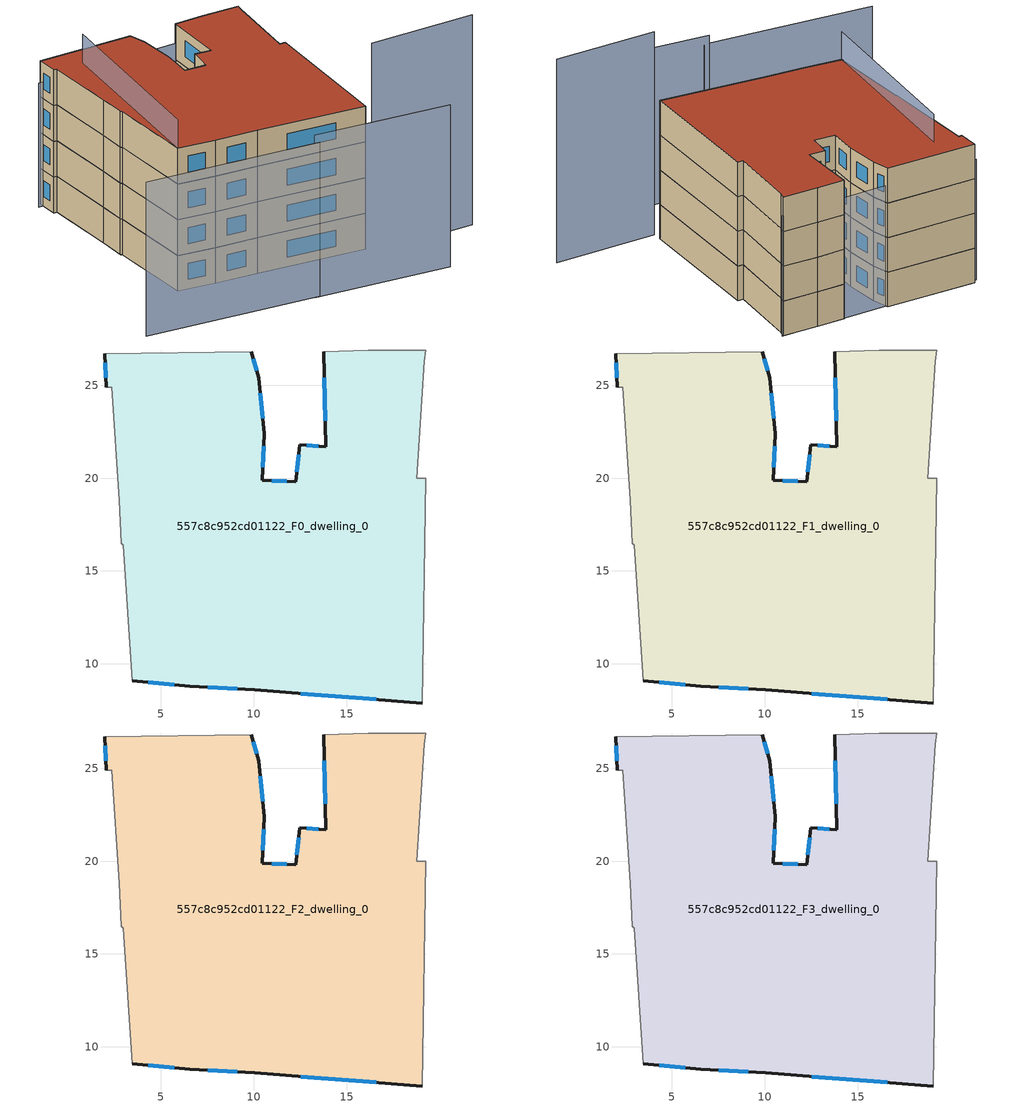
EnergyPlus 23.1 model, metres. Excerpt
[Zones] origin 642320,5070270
557c8c952cd01122_F0_dwelling_0
 floor ground (EU_floor_Construction): 19.07,7.89 19.27,20 18.77,19.99 19.18,26.3 19.28,26.9 16.17,26.9 13.77,26.8 13.87,21.7 12.47,21.8 12.27,19.8 10.47,19.9 10.57,22.4 10.27,25.4 9.87,26.8 1.96,26.7 2.06,24.9 2.36,24.9 2.76,18.8 2.86,16.5 2.96,16.4 3.46,9.09 6.56,8.79 10.06,8.59 z0
 wall outside (EU_wall_Construction): 19.07,7.89 10.06,8.59 6.56,8.79 3.46,9.09 / 2.06,24.9 1.96,26.7 / 9.87,26.8 10.27,25.4 10.57,22.4 10.47,19.9 12.27,19.8 12.47,21.8 13.87,21.7 13.77,26.8 z0:3
 wall adiabatic (EU_wall_Construction): 13.77,26.8 16.17,26.9 19.28,26.9 19.18,26.3 18.77,19.99 19.27,20 19.07,7.89 / 3.46,9.09 2.96,16.4 2.86,16.5 2.76,18.8 2.36,24.9 2.06,24.9 / 1.96,26.7 9.87,26.8 z0:3
 window (EU_Window_Construction): 10.96,19.87 11.77,19.82 / 12.32,20.35 12.41,21.25 / 12.85,21.77 13.48,21.72 / 13.84,23.1 13.8,25.4 / 16.59,8.08 12.54,8.4 / 9.1,8.64 7.52,8.73 / 5.71,8.87 4.31,9.01 / 2.03,25.4 1.99,26.21 / 9.98,26.42 10.16,25.79 / 10.35,24.57 10.48,23.22 / 10.54,21.71 10.49,20.58 z0.83:2.17
557c8c952cd01122_F1_dwelling_0
 floor to 557c8c952cd01122_F0_dwelling_0 (EU_floor_Construction): 19.07,7.89 19.27,20 18.77,19.99 19.17,26.3 19.27,26.9 16.17,26.9 13.77,26.8 13.87,21.7 12.47,21.8 12.27,19.8 10.47,19.9 10.57,22.4 10.27,25.4 9.87,26.8 1.96,26.7 2.06,24.9 2.36,24.9 2.76,18.8 2.86,16.5 2.96,16.4 3.46,9.09 6.56,8.79 10.06,8.59 z3
 wall outside (EU_wall_Construction): 19.07,7.89 10.06,8.59 6.56,8.79 3.46,9.09 / 2.06,24.9 1.96,26.7 / 9.87,26.8 10.27,25.4 10.57,22.4 10.47,19.9 12.27,19.8 12.47,21.8 13.87,21.7 13.77,26.8 z3:6
 wall adiabatic (EU_wall_Construction): 13.77,26.8 16.17,26.9 19.28,26.9 19.18,26.3 18.77,19.99 19.27,20 19.07,7.89 / 3.46,9.09 2.96,16.4 2.86,16.5 2.76,18.8 2.36,24.9 2.06,24.9 / 1.96,26.7 9.87,26.8 z3:6
 window (EU_Window_Construction): 10.96,19.87 11.77,19.82 / 12.32,20.35 12.41,21.25 / 12.85,21.77 13.48,21.72 / 13.84,23.1 13.8,25.4 / 16.59,8.08 12.54,8.4 / 9.1,8.64 7.52,8.73 / 5.71,8.87 4.31,9.01 / 2.03,25.4 1.99,26.21 / 9.98,26.42 10.16,25.79 / 10.35,24.57 10.48,23.22 / 10.54,21.71 10.49,20.58 z3.83:5.17
557c8c952cd01122_F2_dwelling_0
 floor to 557c8c952cd01122_F1_dwelling_0 (EU_floor_Construction): 19.07,7.89 19.27,20 18.77,19.99 19.17,26.3 19.27,26.9 16.17,26.9 13.77,26.8 13.87,21.7 12.47,21.8 12.27,19.8 10.47,19.9 10.57,22.4 10.27,25.4 9.87,26.8 1.96,26.7 2.06,24.9 2.36,24.9 2.76,18.8 2.86,16.5 2.96,16.4 3.46,9.09 6.56,8.79 10.06,8.59 z6
 wall outside (EU_wall_Construction): 19.07,7.89 10.06,8.59 6.56,8.79 3.46,9.09 / 2.06,24.9 1.96,26.7 / 9.87,26.8 10.27,25.4 10.57,22.4 10.47,19.9 12.27,19.8 12.47,21.8 13.87,21.7 13.77,26.8 z6:9
 wall adiabatic (EU_wall_Construction): 13.77,26.8 16.17,26.9 19.28,26.9 19.18,26.3 18.77,19.99 19.27,20 19.07,7.89 / 3.46,9.09 2.96,16.4 2.86,16.5 2.76,18.8 2.36,24.9 2.06,24.9 / 1.96,26.7 9.87,26.8 z6:9
 window (EU_Window_Construction): 10.96,19.87 11.77,19.82 / 12.32,20.35 12.41,21.25 / 12.85,21.77 13.48,21.72 / 13.84,23.1 13.8,25.4 / 16.59,8.08 12.54,8.4 / 9.1,8.64 7.52,8.73 / 5.71,8.87 4.31,9.01 / 2.03,25.4 1.99,26.21 / 9.98,26.42 10.16,25.79 / 10.35,24.57 10.48,23.22 / 10.54,21.71 10.49,20.58 z6.83:8.17
557c8c952cd01122_F3_dwelling_0
 floor to 557c8c952cd01122_F2_dwelling_0 (EU_floor_Construction): 19.07,7.89 19.27,20 18.77,19.99 19.17,26.3 19.27,26.9 16.17,26.9 13.77,26.8 13.87,21.7 12.47,21.8 12.27,19.8 10.47,19.9 10.57,22.4 10.27,25.4 9.87,26.8 1.96,26.7 2.06,24.9 2.36,24.9 2.76,18.8 2.86,16.5 2.96,16.4 3.46,9.09 6.56,8.79 10.06,8.59 z9
 wall outside (EU_wall_Construction): 19.07,7.89 10.06,8.59 6.56,8.79 3.46,9.09 / 2.06,24.9 1.96,26.7 / 9.87,26.8 10.27,25.4 10.57,22.4 10.47,19.9 12.27,19.8 12.47,21.8 13.87,21.7 13.77,26.8 z9:12
 wall adiabatic (EU_wall_Construction): 13.77,26.8 16.17,26.9 19.28,26.9 19.18,26.3 18.77,19.99 19.27,20 19.07,7.89 / 3.46,9.09 2.96,16.4 2.86,16.5 2.76,18.8 2.36,24.9 2.06,24.9 / 1.96,26.7 9.87,26.8 z9:12
 window (EU_Window_Construction): 10.96,19.87 11.77,19.82 / 12.32,20.35 12.41,21.25 / 12.85,21.77 13.48,21.72 / 13.84,23.1 13.8,25.4 / 16.59,8.08 12.54,8.4 / 9.1,8.64 7.52,8.73 / 5.71,8.87 4.31,9.01 / 2.03,25.4 1.99,26.21 / 9.98,26.42 10.16,25.79 / 10.35,24.57 10.48,23.22 / 10.54,21.71 10.49,20.58 z9.83:11.17
 roof outside (EU_roof_Construction): 19.28,26.9 19.18,26.3 18.77,19.99 19.27,20 19.07,7.89 10.06,8.59 6.56,8.79 3.46,9.09 2.96,16.4 2.86,16.5 2.76,18.8 2.36,24.9 2.06,24.9 1.96,26.7 9.87,26.8 10.27,25.4 10.57,22.4 10.47,19.9 12.27,19.8 12.47,21.8 13.87,21.7 13.77,26.8 16.17,26.9 z12
shading: -2.3,4 12.16,2.98 z0:12.9; 11.72,3.02 23.02,2.16 z0:13.6; 4.52,24.79 3.46,9.09 z0:14.4; 27.97,7.28 19.09,7.06 z0:17.6; 19.36,26.9 1.6,26.31 z0:10.4
[Building]
EU S2 Campaign: North Axis=0; Terrain=City; Solar Distribution=FullExterior
[Site:Location]
Lyon-Bron: Latitude=45.75; Longitude=5; Time Zone=1; Elevation=198
[SizingPeriod:WeatherFileDays]
AnnualSizingPeriod: Begin Month=1; Begin Day of Month=1; End Month=12; End Day of Month=31; Day of Week for Start Day=Monday; Use Weather File Daylight Saving Period=No; Use Weather File Rain and Snow Indicators=No
[MATERIAL]
EU_InternalMass_Material: Roughness=MediumRough; Thickness=0.1; Conductivity=1; Density=1800; Specific Heat=900; Thermal Absorptance=0.9; Solar Absorptance=0.7; Visible Absorptance=0.7
[MATERIAL:NOMASS] Roughness=MediumRough; Thermal Absorptance=0.9; Solar Absorptance=0.7; Visible Absorptance=0.7
Name | Thermal Resistance
EU_wall_NoMass | 0.87146
EU_roof_NoMass | 0.842276
EU_floor_NoMass | 0.496999
[WINDOWMATERIAL:SIMPLEGLAZINGSYSTEM]
EU_Window_SimpleGlazing: UFactor=2.2525; Solar Heat Gain Coefficient=0.76; Visible Transmittance=0.76
[CONSTRUCTION]
EU_wall_Construction: EU_wall_NoMass
EU_roof_Construction: EU_roof_NoMass
EU_floor_Construction: EU_floor_NoMass
EU_InternalMass_Construction: EU_InternalMass_Material
EU_Window_Construction: EU_Window_SimpleGlazing
[ZONE] Type=1; Multiplier=1; Ceiling Height=autocalculate; Floor Area=autocalculate; Part of Total Floor Area=Yes
Name | Volume
557c8c952cd01122_F0_dwelling_0 | 831.658
557c8c952cd01122_F1_dwelling_0; 557c8c952cd01122_F2_dwelling_0; 557c8c952cd01122_F3_dwelling_0 | 831.656
[INTERNALMASS] Construction=EU_InternalMass_Construction; Surface Area=277.219
Name | Zone or ZoneList
557c8c952cd01122_F0_dwelling_0_EU_InternalMass | 557c8c952cd01122_F0_dwelling_0
557c8c952cd01122_F1_dwelling_0_EU_InternalMass | 557c8c952cd01122_F1_dwelling_0
557c8c952cd01122_F2_dwelling_0_EU_InternalMass | 557c8c952cd01122_F2_dwelling_0
557c8c952cd01122_F3_dwelling_0_EU_InternalMass | 557c8c952cd01122_F3_dwelling_0
[OTHEREQUIPMENT] Fuel Type=Electricity; Design Level Calculation Method=Watts/Area; Power per Zone Floor Area=1; Fraction Latent=0; Fraction Radiant=0; Fraction Lost=0; Carbon Dioxide Generation Rate=0; EndUse Subcategory=EU_Step8_InternalGains
Name | Zone or ZoneList or Space or SpaceList | Schedule
EU_Step8_InternalGain_557c8c952cd01122_F0_dwelling_0_f000 | 557c8c952cd01122_F0_dwelling_0 | EU_Step8_GainSchedule_557c8c952cd01122_F0_dwelling_0_f000
EU_Step8_InternalGain_557c8c952cd01122_F1_dwelling_0_f000 | 557c8c952cd01122_F1_dwelling_0 | EU_Step8_GainSchedule_557c8c952cd01122_F1_dwelling_0_f000
EU_Step8_InternalGain_557c8c952cd01122_F2_dwelling_0_f000 | 557c8c952cd01122_F2_dwelling_0 | EU_Step8_GainSchedule_557c8c952cd01122_F2_dwelling_0_f000
EU_Step8_InternalGain_557c8c952cd01122_F3_dwelling_0_f000 | 557c8c952cd01122_F3_dwelling_0 | EU_Step8_GainSchedule_557c8c952cd01122_F3_dwelling_0_f000
[ZONEVENTILATION:DESIGNFLOWRATE] Schedule=EU_AlwaysOn; Design Flow Rate Calculation Method=AirChanges/Hour; Air Changes per Hour=0.425; Ventilation Type=Natural; Fan Pressure Rise=0; Fan Total Efficiency=1; Constant Term Coefficient=1; Temperature Term Coefficient=0; Velocity Term Coefficient=0; Velocity Squared Term Coefficient=0; Minimum Indoor Temperature=-100; Maximum Indoor Temperature=100; Delta Temperature=-100; Minimum Outdoor Temperature=-100; Maximum Outdoor Temperature=100; Maximum Wind Speed=40
Name | Zone or ZoneList or Space or SpaceList
EU_ConstantAir_557c8c952cd01122_F0_dwelling_0 | 557c8c952cd01122_F0_dwelling_0
EU_ConstantAir_557c8c952cd01122_F1_dwelling_0 | 557c8c952cd01122_F1_dwelling_0
EU_ConstantAir_557c8c952cd01122_F2_dwelling_0 | 557c8c952cd01122_F2_dwelling_0
EU_ConstantAir_557c8c952cd01122_F3_dwelling_0 | 557c8c952cd01122_F3_dwelling_0
[HVACTEMPLATE:THERMOSTAT] Constant Heating Setpoint=20; Constant Cooling Setpoint=50
EU_HeatOnly_557c8c952cd01122_F0_dwelling_0; EU_HeatOnly_557c8c952cd01122_F1_dwelling_0; EU_HeatOnly_557c8c952cd01122_F2_dwelling_0; EU_HeatOnly_557c8c952cd01122_F3_dwelling_0
[HVACTEMPLATE:ZONE:IDEALLOADSAIRSYSTEM] System Availability Schedule=EU_AlwaysOn; Maximum Heating Supply Air Temperature=50; Minimum Cooling Supply Air Temperature=13; Maximum Heating Supply Air Humidity Ratio=0.0156; Minimum Cooling Supply Air Humidity Ratio=0.0077; Heating Limit=NoLimit; Cooling Limit=NoLimit; Heating Availability Schedule=EU_AlwaysOn; Cooling Availability Schedule=EU_CoolingOff; Dehumidification Control Type=ConstantSensibleHeatRatio; Cooling Sensible Heat Ratio=0.7; Dehumidification Setpoint=60; Humidification Control Type=None; Humidification Setpoint=30; Outdoor Air Method=None; Outdoor Air Flow Rate per Person=0.00944; Outdoor Air Flow Rate per Zone Floor Area=0; Outdoor Air Flow Rate per Zone=0; Demand Controlled Ventilation Type=None; Outdoor Air Economizer Type=NoEconomizer; Heat Recovery Type=None; Sensible Heat Recovery Effectiveness=0.7; Latent Heat Recovery Effectiveness=0.65
Name | Template Thermostat
557c8c952cd01122_F0_dwelling_0 | EU_HeatOnly_557c8c952cd01122_F0_dwelling_0
557c8c952cd01122_F1_dwelling_0 | EU_HeatOnly_557c8c952cd01122_F1_dwelling_0
557c8c952cd01122_F2_dwelling_0 | EU_HeatOnly_557c8c952cd01122_F2_dwelling_0
557c8c952cd01122_F3_dwelling_0 | EU_HeatOnly_557c8c952cd01122_F3_dwelling_0
[SIZING:ZONE] Zone Cooling Design Supply Air Temperature Input Method=SupplyAirTemperature; Zone Cooling Design Supply Air Temperature=13; Zone Heating Design Supply Air Temperature Input Method=SupplyAirTemperature; Zone Heating Design Supply Air Temperature=50; Zone Cooling Design Supply Air Humidity Ratio=0.008; Zone Heating Design Supply Air Humidity Ratio=0.008; Cooling Design Air Flow Method=DesignDay; Cooling Design Air Flow Rate=0; Cooling Minimum Air Flow per Zone Floor Area=0.000762; Cooling Minimum Air Flow=0; Cooling Minimum Air Flow Fraction=0.2; Heating Design Air Flow Method=DesignDay; Heating Design Air Flow Rate=0; Heating Maximum Air Flow per Zone Floor Area=0.002032; Heating Maximum Air Flow=0.141576; Heating Maximum Air Flow Fraction=0.3; Account for Dedicated Outdoor Air System=No; Dedicated Outdoor Air System Control Strategy=NeutralSupplyAir; Dedicated Outdoor Air Low Setpoint Temperature for Design=autosize; Dedicated Outdoor Air High Setpoint Temperature for Design=autosize; Zone Load Sizing Method=Sensible Load Only No Latent Load; Zone Latent Cooling Design Supply Air Humidity Ratio Input Method=HumidityRatioDifference; Zone Cooling Design Supply Air Humidity Ratio Difference=0.005; Zone Latent Heating Design Supply Air Humidity Ratio Input Method=HumidityRatioDifference; Zone Humidification Design Supply Air Humidity Ratio Difference=0.005
557c8c952cd01122_F0_dwelling_0; 557c8c952cd01122_F1_dwelling_0; 557c8c952cd01122_F2_dwelling_0; 557c8c952cd01122_F3_dwelling_0
[SCHEDULE:CONSTANT]
Name | Hourly Value
EU_AlwaysOn | 1
EU_CoolingOff | 0
[SCHEDULE:FILE] Column Number=1; Rows to Skip at Top=0; Number of Hours of Data=8760; Column Separator=Comma; Interpolate to Timestep=No; Minutes per Item=60; Adjust Schedule for Daylight Savings=Yes
Name | File
EU_Step8_GainSchedule_557c8c952cd01122_F0_dwelling_0_f000 | ../../schedules/557c8c952cd01122/557c8c952cd01122_F0_dwelling_0_f000_gain.csv
EU_Step8_GainSchedule_557c8c952cd01122_F1_dwelling_0_f000 | ../../schedules/557c8c952cd01122/557c8c952cd01122_F1_dwelling_0_f000_gain.csv
EU_Step8_GainSchedule_557c8c952cd01122_F2_dwelling_0_f000 | ../../schedules/557c8c952cd01122/557c8c952cd01122_F2_dwelling_0_f000_gain.csv
EU_Step8_GainSchedule_557c8c952cd01122_F3_dwelling_0_f000 | ../../schedules/557c8c952cd01122/557c8c952cd01122_F3_dwelling_0_f000_gain.csv
